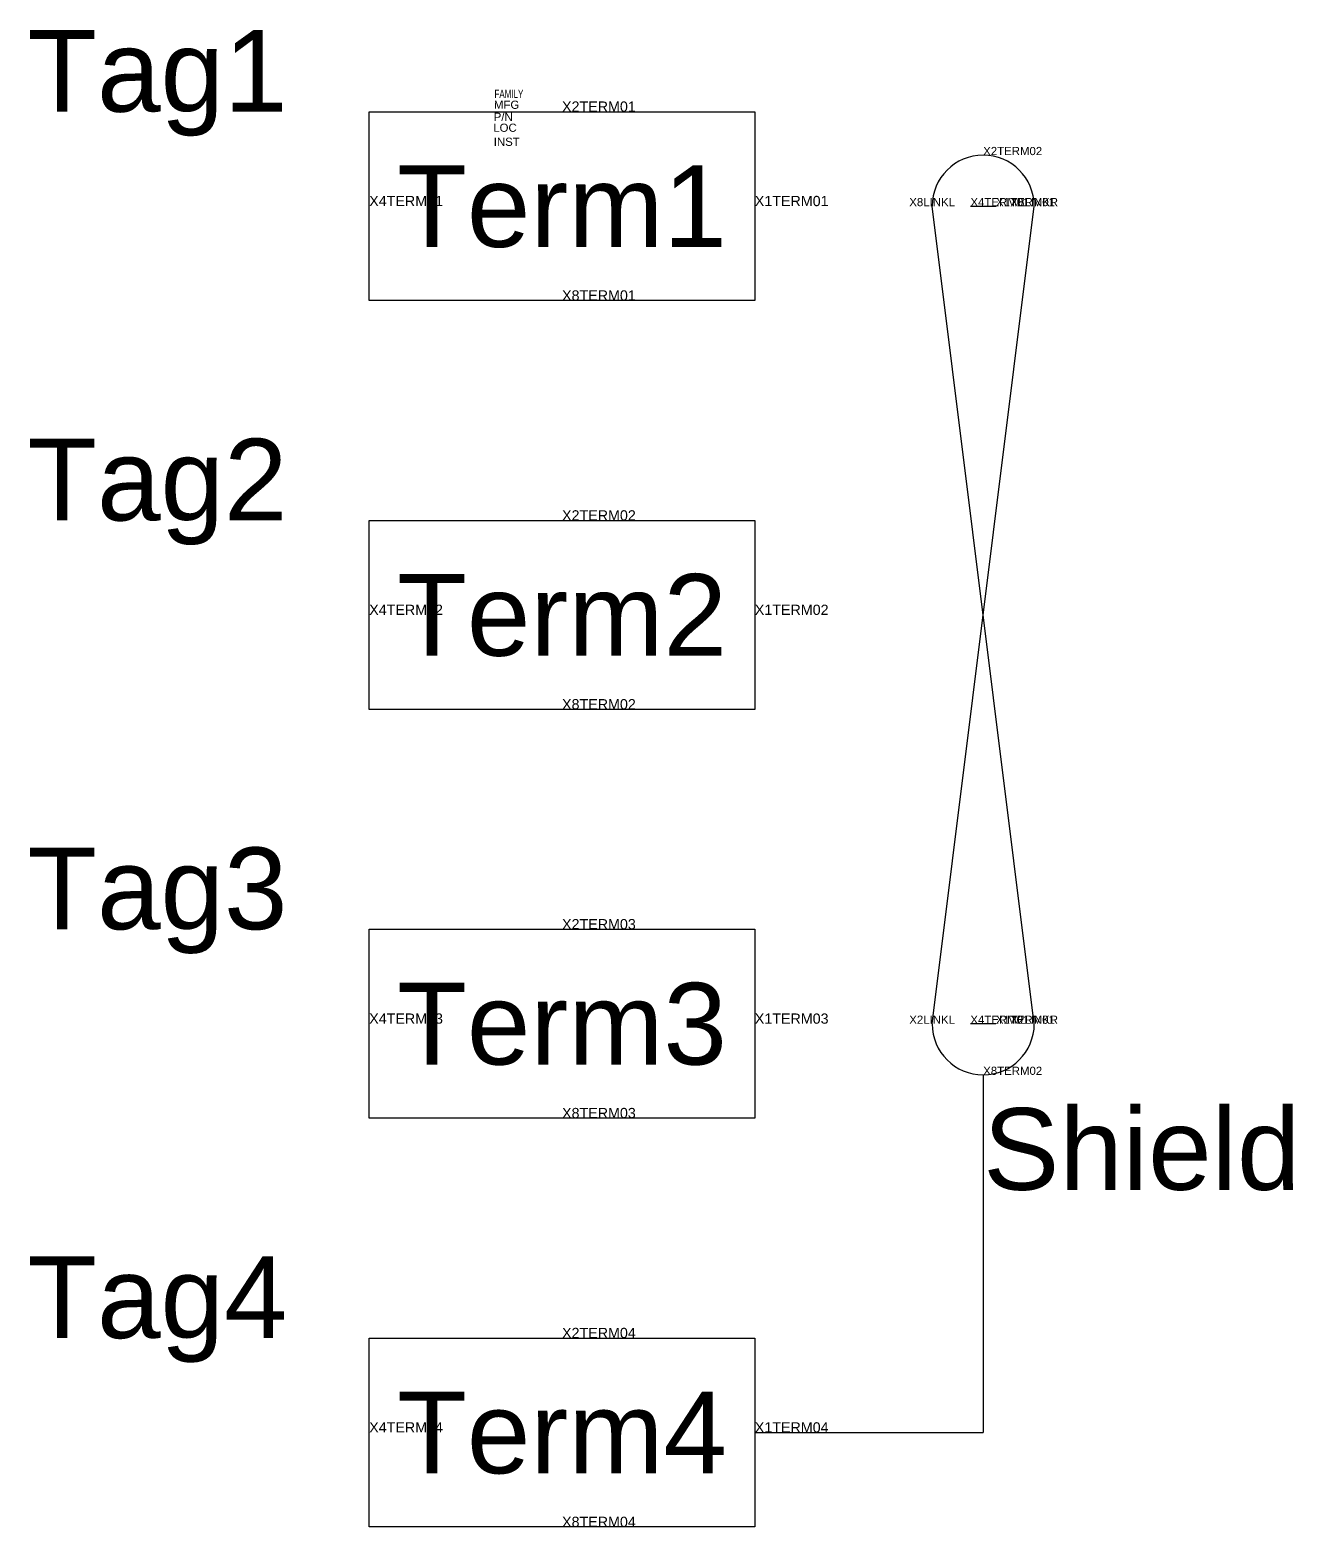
# Model space of a CAD drawing. Header units: inches. Extents: x -3.88 to 0.66, y -1.62 to 0.22.
# Drawn here: x -0.887 to 0.659, y -1.616 to 0.215 of the extents above; entities outside this region: 3.
import ezdxf
from ezdxf.enums import TextEntityAlignment as Align

# ---------------------------------------------------------------- set-up
doc = ezdxf.new("R2010")
doc.units = ezdxf.units.IN
doc.header["$MEASUREMENT"] = 0
doc.layers.add('LINK', color=9, linetype='Continuous')
doc.layers.add('WIRES', color=7, linetype='Continuous')
doc.styles.add('INERCONNECT TABLES', font='arial.ttf', dxfattribs={"height": 0.1})
doc.styles.add('WD', font='arial.ttf', dxfattribs={"height": 1})

msp = doc.modelspace()

# ---------------------------------------------------------------- linework, layer by layer
for p, q in [((0.2639, -0.0001), (0.2952, -0.0001)), ((0.2951, -1.0001), (0.2638, -1.0001))]:
    msp.add_line(p, q)
for points in [[(-0.4719, 0.1155), (0, 0.1155), (0, -0.1155), (-0.4719, -0.1155)], [(-0.4719, -0.3845), (0, -0.3845), (0, -0.6155), (-0.4719, -0.6155)], [(-0.4719, -0.8845), (0, -0.8845), (0, -1.1155), (-0.4719, -1.1155)], [(-0.4719, -1.3845), (0, -1.3845), (0, -1.6155), (-0.4719, -1.6155)]]:
    msp.add_lwpolyline(points, close=True)
for centre, start, end in [((0.2795, -0.0001), 360, 180), ((0.2795, -1.0001), 180, 0)]:
    msp.add_arc(centre, 0.0625, start, end)
at = {"layer": 'LINK'}
for p, q in [((0.2169, -1.0001), (0.342, -0.0001)), ((0.3419, -1.0001), (0.217, -0.0001))]:
    msp.add_line(p, q, dxfattribs=at)
at = {"layer": 'WIRES'}
for p in [(0.2795, -1.0626), (0, -1.5)]:
    msp.add_line(p, (0.2795, -1.5), dxfattribs=at)

# ---------------------------------------------------------------- texts
at = {"linetype": 'Continuous', "style": 'INERCONNECT TABLES', "flags": 8}
for tag, p in [('Tag1', (-0.5719, 0.1655)), ('Tag2', (-0.5719, -0.3345)), ('Desc2', (-3.5, -0.75)), ('Tag3', (-0.5719, -0.8345)), ('Desc3', (-3.5, -0.9)), ('Tag4', (-0.5719, -1.3345))]:
    msp.add_attdef(tag, text='', height=0.1, dxfattribs=at).set_placement(p, align=Align.MIDDLE_RIGHT)
at = {"linetype": 'Continuous', "style": 'INERCONNECT TABLES', "flags": 9}
msp.add_attdef('MFG', text='', height=0.01, dxfattribs=at).set_placement((-0.2882, 0.119), align=Align.RIGHT)
at = {"style": 'WD', "width": 0.7, "flags": 9}
msp.add_attdef('FAMILY', (-0.3186, 0.1323), '', height=0.01, dxfattribs=at)
at = {"linetype": 'Continuous', "style": 'INERCONNECT TABLES', "flags": 9}
for tag, p in [('P/N', (-0.3195, 0.1042)), ('LOC', (-0.3201, 0.0909)), ('INST', (-0.3195, 0.0737))]:
    msp.add_attdef(tag, p, '', height=0.01, dxfattribs=at)
for tag, p, s, height, style, flags in [('X2TERM01', (-0.2359, 0.1155), '', 0.0125, 'WD', 9), ('X2TERM02', (0.2795, 0.0624), '', 0.01, 'WD', 9), ('X4TERM01', (-0.4719, 0), '', 0.0125, 'WD', 9), ('X1TERM01', (0, 0), '', 0.0125, 'WD', 9), ('X4TERM01', (0.2639, -0.0001), '', 0.01, 'WD', 9), ('X1TERM01', (0.2952, -0.0001), '', 0.01, 'WD', 9), ('X8TERM01', (-0.2359, -0.1155), '', 0.0125, 'WD', 9), ('X2TERM02', (-0.2359, -0.3845), '', 0.0125, 'WD', 9), ('X4TERM02', (-0.4719, -0.5), '', 0.0125, 'WD', 9), ('X1TERM02', (0, -0.5), '', 0.0125, 'WD', 9), ('X8TERM02', (-0.2359, -0.6155), '', 0.0125, 'WD', 9), ('X2TERM03', (-0.2359, -0.8845), '', 0.0125, 'WD', 9), ('X4TERM03', (-0.4719, -1), '', 0.0125, 'WD', 9), ('X1TERM03', (0, -1), '', 0.0125, 'WD', 9), ('X4TERM01', (0.2638, -1.0001), '', 0.01, 'WD', 1), ('X1TERM01', (0.2951, -1.0001), '', 0.01, 'WD', 1), ('X8TERM02', (0.2795, -1.0626), '', 0.01, 'WD', 1), ('Shield', (0.2795, -1.2032), 'SHLD', 0.1, 'INERCONNECT TABLES', 8), ('X8TERM03', (-0.2359, -1.1155), '', 0.0125, 'WD', 9), ('X2TERM04', (-0.2359, -1.3845), '', 0.0125, 'WD', 9), ('X4TERM04', (-0.4719, -1.5), '', 0.0125, 'WD', 9), ('X1TERM04', (0, -1.5), '', 0.0125, 'WD', 9), ('X8TERM04', (-0.2359, -1.6155), '', 0.0125, 'WD', 9)]:
    msp.add_attdef(tag, p, s, height=height, dxfattribs=dict(style=style, flags=flags))
at = {"linetype": 'Continuous', "style": 'INERCONNECT TABLES', "flags": 8}
for tag, p in [('Term1', (-0.2359, 0)), ('Term2', (-0.2359, -0.5)), ('Term3', (-0.2359, -1)), ('Term4', (-0.2359, -1.5))]:
    msp.add_attdef(tag, text='', height=0.1, dxfattribs=at).set_placement(p, align=Align.MIDDLE_CENTER)
at = {"style": 'WD', "flags": 9}
for tag, p in [('X8LINKL', (0.217, -0.0001)), ('X8LINKR', (0.342, -0.0001)), ('X2LINKL', (0.217, -1.0001)), ('X2LINKR', (0.342, -1.0001))]:
    msp.add_attdef(tag, text='', height=0.01, dxfattribs=at).set_placement(p, align=Align.CENTER)
at = {"style": 'INERCONNECT TABLES', "flags": 8}
msp.add_attdef('Desc1', text='', height=0.1, dxfattribs=at).set_placement((-3.5, -0.6), align=Align.MIDDLE_RIGHT)

doc.saveas('drawing.dxf')
